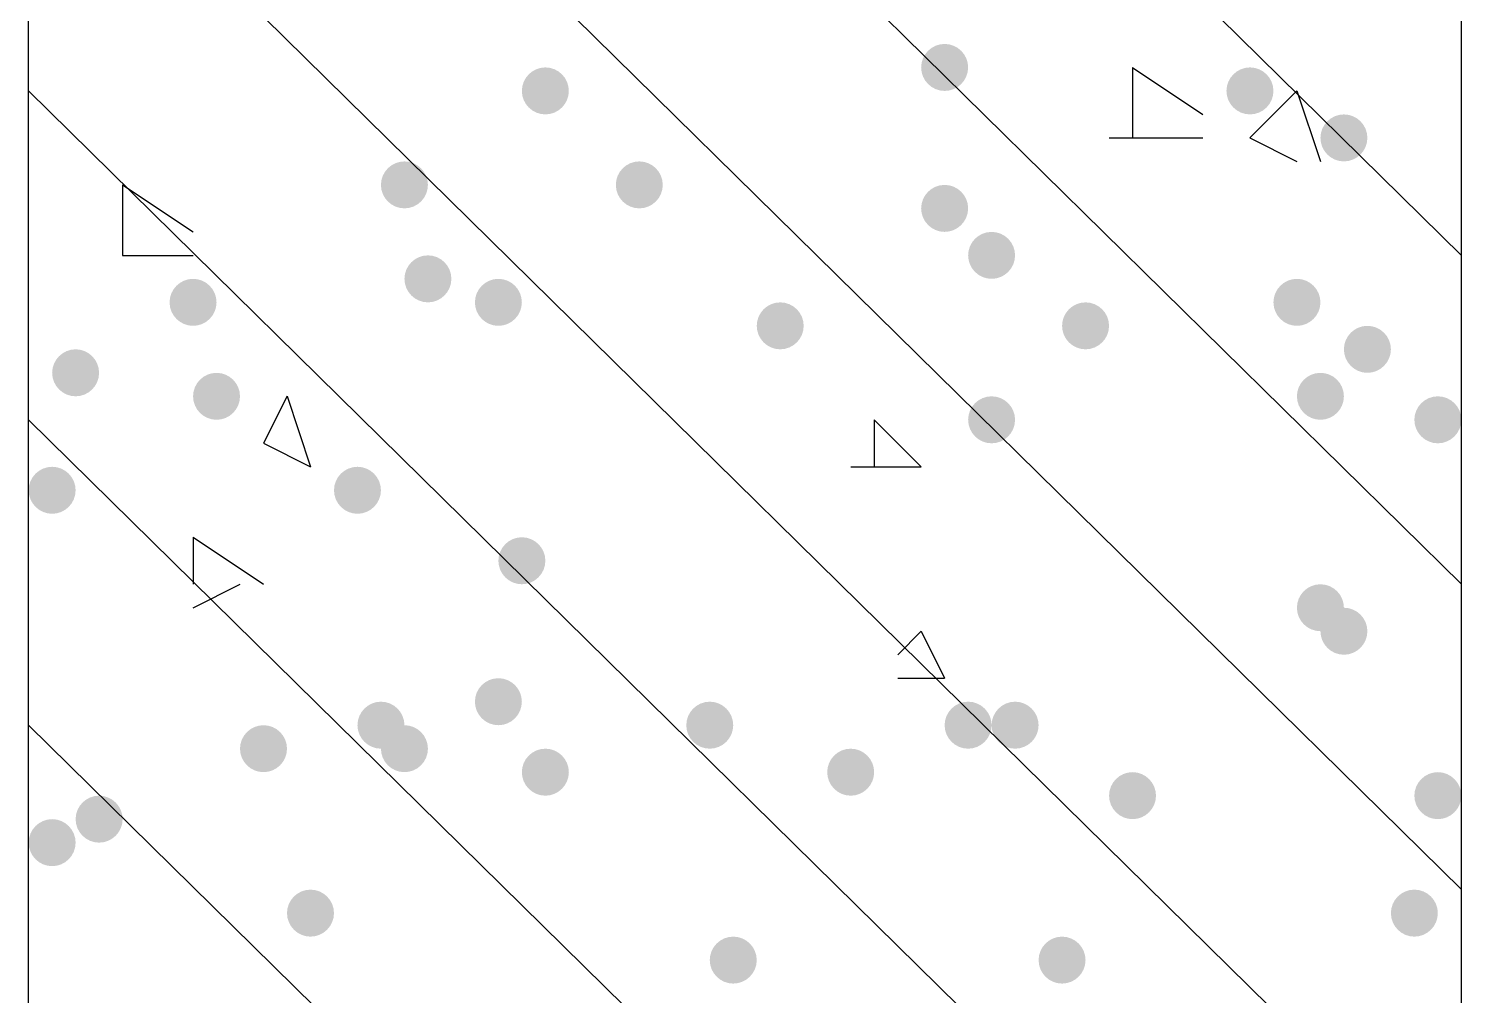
# Model space of a CAD drawing. Header units: inches. Extents: x 11 to 286, y 6 to 196.
# Drawn here: x 184.841 to 187.424, y 87.581 to 89.323 of the extents above; entities that cross this region are included whole.
import ezdxf

# ---------------------------------------------------------------- set-up
doc = ezdxf.new("R2010")
doc.units = ezdxf.units.IN
doc.header["$MEASUREMENT"] = 0
doc.layers.add('PDF_几何图形', color=7, linetype='Continuous')
doc.layers.add('PDF_实体填充', color=7, linetype='Continuous', true_color=0xffffff)

msp = doc.modelspace()

# ---------------------------------------------------------------- hatches: boundary and pattern name
at = {"layer": 'PDF_实体填充', "transparency": 33554559}
h = msp.add_hatch(color=7, dxfattribs=at)
edge = h.paths.add_edge_path(flags=0)
edge.add_spline(control_points=[(186.5348, 89.2528), (186.5348, 89.2295), (186.5157, 89.2104), (186.4924, 89.2104)], knot_values=[0, 0, 0, 0, 1, 1, 1, 1], degree=3, periodic=0)
edge.add_spline(control_points=[(186.4924, 89.2104), (186.4692, 89.2104), (186.4501, 89.2295), (186.4501, 89.2528)], knot_values=[0, 0, 0, 0, 1, 1, 1, 1], degree=3, periodic=0)
edge.add_line((186.4501, 89.2528), (186.4501, 89.2528))
edge.add_spline(control_points=[(186.4501, 89.2528), (186.4501, 89.2761), (186.4692, 89.2951), (186.4924, 89.2951)], knot_values=[0, 0, 0, 0, 1, 1, 1, 1], degree=3, periodic=0)
edge.add_spline(control_points=[(186.4924, 89.2951), (186.5157, 89.2951), (186.5348, 89.2761), (186.5348, 89.2528)], knot_values=[0, 0, 0, 0, 1, 1, 1, 1], degree=3, periodic=0)
edge.add_line((186.5348, 89.2528), (186.5348, 89.2528))
edge.add_line((186.5348, 89.2528), (186.5348, 89.2528))
h = msp.add_hatch(color=7, dxfattribs=at)
edge = h.paths.add_edge_path(flags=0)
edge.add_spline(control_points=[(185.8151, 89.2104), (185.8151, 89.1872), (185.7961, 89.1681), (185.7728, 89.1681)], knot_values=[0, 0, 0, 0, 1, 1, 1, 1], degree=3, periodic=0)
edge.add_spline(control_points=[(185.7728, 89.1681), (185.7495, 89.1681), (185.7304, 89.1872), (185.7304, 89.2104)], knot_values=[0, 0, 0, 0, 1, 1, 1, 1], degree=3, periodic=0)
edge.add_line((185.7304, 89.2104), (185.7304, 89.2104))
edge.add_spline(control_points=[(185.7304, 89.2104), (185.7304, 89.2337), (185.7495, 89.2528), (185.7728, 89.2528)], knot_values=[0, 0, 0, 0, 1, 1, 1, 1], degree=3, periodic=0)
edge.add_spline(control_points=[(185.7728, 89.2528), (185.7961, 89.2528), (185.8151, 89.2337), (185.8151, 89.2104)], knot_values=[0, 0, 0, 0, 1, 1, 1, 1], degree=3, periodic=0)
edge.add_line((185.8151, 89.2104), (185.8151, 89.2104))
edge.add_line((185.8151, 89.2104), (185.8151, 89.2104))
h = msp.add_hatch(color=7, dxfattribs=at)
edge = h.paths.add_edge_path(flags=0)
edge.add_spline(control_points=[(187.0851, 89.2104), (187.0851, 89.1872), (187.0661, 89.1681), (187.0428, 89.1681)], knot_values=[0, 0, 0, 0, 1, 1, 1, 1], degree=3, periodic=0)
edge.add_spline(control_points=[(187.0428, 89.1681), (187.0195, 89.1681), (187.0004, 89.1872), (187.0004, 89.2104)], knot_values=[0, 0, 0, 0, 1, 1, 1, 1], degree=3, periodic=0)
edge.add_line((187.0004, 89.2104), (187.0004, 89.2104))
edge.add_spline(control_points=[(187.0004, 89.2104), (187.0004, 89.2337), (187.0195, 89.2528), (187.0428, 89.2528)], knot_values=[0, 0, 0, 0, 1, 1, 1, 1], degree=3, periodic=0)
edge.add_spline(control_points=[(187.0428, 89.2528), (187.0661, 89.2528), (187.0851, 89.2337), (187.0851, 89.2104)], knot_values=[0, 0, 0, 0, 1, 1, 1, 1], degree=3, periodic=0)
edge.add_line((187.0851, 89.2104), (187.0851, 89.2104))
edge.add_line((187.0851, 89.2104), (187.0851, 89.2104))
h = msp.add_hatch(color=7, dxfattribs=at)
edge = h.paths.add_edge_path(flags=0)
edge.add_spline(control_points=[(187.2544, 89.1258), (187.2544, 89.1025), (187.2354, 89.0834), (187.2121, 89.0834)], knot_values=[0, 0, 0, 0, 1, 1, 1, 1], degree=3, periodic=0)
edge.add_spline(control_points=[(187.2121, 89.0834), (187.1888, 89.0834), (187.1698, 89.1025), (187.1698, 89.1258)], knot_values=[0, 0, 0, 0, 1, 1, 1, 1], degree=3, periodic=0)
edge.add_line((187.1698, 89.1258), (187.1698, 89.1258))
edge.add_spline(control_points=[(187.1698, 89.1258), (187.1698, 89.1491), (187.1888, 89.1681), (187.2121, 89.1681)], knot_values=[0, 0, 0, 0, 1, 1, 1, 1], degree=3, periodic=0)
edge.add_spline(control_points=[(187.2121, 89.1681), (187.2354, 89.1681), (187.2544, 89.1491), (187.2544, 89.1258)], knot_values=[0, 0, 0, 0, 1, 1, 1, 1], degree=3, periodic=0)
edge.add_line((187.2544, 89.1258), (187.2544, 89.1258))
edge.add_line((187.2544, 89.1258), (187.2544, 89.1258))
h = msp.add_hatch(color=7, dxfattribs=at)
edge = h.paths.add_edge_path(flags=0)
edge.add_spline(control_points=[(185.5611, 89.0411), (185.5611, 89.0178), (185.5421, 88.9988), (185.5188, 88.9988)], knot_values=[0, 0, 0, 0, 1, 1, 1, 1], degree=3, periodic=0)
edge.add_spline(control_points=[(185.5188, 88.9988), (185.4955, 88.9988), (185.4764, 89.0178), (185.4764, 89.0411)], knot_values=[0, 0, 0, 0, 1, 1, 1, 1], degree=3, periodic=0)
edge.add_line((185.4764, 89.0411), (185.4764, 89.0411))
edge.add_spline(control_points=[(185.4764, 89.0411), (185.4764, 89.0644), (185.4955, 89.0834), (185.5188, 89.0834)], knot_values=[0, 0, 0, 0, 1, 1, 1, 1], degree=3, periodic=0)
edge.add_spline(control_points=[(185.5188, 89.0834), (185.5421, 89.0834), (185.5611, 89.0644), (185.5611, 89.0411)], knot_values=[0, 0, 0, 0, 1, 1, 1, 1], degree=3, periodic=0)
edge.add_line((185.5611, 89.0411), (185.5611, 89.0411))
edge.add_line((185.5611, 89.0411), (185.5611, 89.0411))
h = msp.add_hatch(color=7, dxfattribs=at)
edge = h.paths.add_edge_path(flags=0)
edge.add_spline(control_points=[(185.9844, 89.0411), (185.9844, 89.0178), (185.9654, 88.9988), (185.9421, 88.9988)], knot_values=[0, 0, 0, 0, 1, 1, 1, 1], degree=3, periodic=0)
edge.add_spline(control_points=[(185.9421, 88.9988), (185.9188, 88.9988), (185.8998, 89.0178), (185.8998, 89.0411)], knot_values=[0, 0, 0, 0, 1, 1, 1, 1], degree=3, periodic=0)
edge.add_line((185.8998, 89.0411), (185.8998, 89.0411))
edge.add_spline(control_points=[(185.8998, 89.0411), (185.8998, 89.0644), (185.9188, 89.0834), (185.9421, 89.0834)], knot_values=[0, 0, 0, 0, 1, 1, 1, 1], degree=3, periodic=0)
edge.add_spline(control_points=[(185.9421, 89.0834), (185.9654, 89.0834), (185.9844, 89.0644), (185.9844, 89.0411)], knot_values=[0, 0, 0, 0, 1, 1, 1, 1], degree=3, periodic=0)
edge.add_line((185.9844, 89.0411), (185.9844, 89.0411))
edge.add_line((185.9844, 89.0411), (185.9844, 89.0411))
h = msp.add_hatch(color=7, dxfattribs=at)
edge = h.paths.add_edge_path(flags=0)
edge.add_spline(control_points=[(186.5348, 88.9988), (186.5348, 88.9755), (186.5157, 88.9564), (186.4924, 88.9564)], knot_values=[0, 0, 0, 0, 1, 1, 1, 1], degree=3, periodic=0)
edge.add_spline(control_points=[(186.4924, 88.9564), (186.4692, 88.9564), (186.4501, 88.9755), (186.4501, 88.9988)], knot_values=[0, 0, 0, 0, 1, 1, 1, 1], degree=3, periodic=0)
edge.add_line((186.4501, 88.9988), (186.4501, 88.9988))
edge.add_spline(control_points=[(186.4501, 88.9988), (186.4501, 89.0221), (186.4692, 89.0411), (186.4924, 89.0411)], knot_values=[0, 0, 0, 0, 1, 1, 1, 1], degree=3, periodic=0)
edge.add_spline(control_points=[(186.4924, 89.0411), (186.5157, 89.0411), (186.5348, 89.0221), (186.5348, 88.9988)], knot_values=[0, 0, 0, 0, 1, 1, 1, 1], degree=3, periodic=0)
edge.add_line((186.5348, 88.9988), (186.5348, 88.9988))
edge.add_line((186.5348, 88.9988), (186.5348, 88.9988))
h = msp.add_hatch(color=7, dxfattribs=at)
edge = h.paths.add_edge_path(flags=0)
edge.add_spline(control_points=[(186.6194, 88.9141), (186.6194, 88.8908), (186.6004, 88.8718), (186.5771, 88.8718)], knot_values=[0, 0, 0, 0, 1, 1, 1, 1], degree=3, periodic=0)
edge.add_spline(control_points=[(186.5771, 88.8718), (186.5538, 88.8718), (186.5348, 88.8908), (186.5348, 88.9141)], knot_values=[0, 0, 0, 0, 1, 1, 1, 1], degree=3, periodic=0)
edge.add_line((186.5348, 88.9141), (186.5348, 88.9141))
edge.add_spline(control_points=[(186.5348, 88.9141), (186.5348, 88.9374), (186.5538, 88.9564), (186.5771, 88.9564)], knot_values=[0, 0, 0, 0, 1, 1, 1, 1], degree=3, periodic=0)
edge.add_spline(control_points=[(186.5771, 88.9564), (186.6004, 88.9564), (186.6194, 88.9374), (186.6194, 88.9141)], knot_values=[0, 0, 0, 0, 1, 1, 1, 1], degree=3, periodic=0)
edge.add_line((186.6194, 88.9141), (186.6194, 88.9141))
edge.add_line((186.6194, 88.9141), (186.6194, 88.9141))
h = msp.add_hatch(color=7, dxfattribs=at)
edge = h.paths.add_edge_path(flags=0)
edge.add_spline(control_points=[(185.6034, 88.8718), (185.6034, 88.8485), (185.5844, 88.8294), (185.5611, 88.8294)], knot_values=[0, 0, 0, 0, 1, 1, 1, 1], degree=3, periodic=0)
edge.add_spline(control_points=[(185.5611, 88.8294), (185.5378, 88.8294), (185.5188, 88.8485), (185.5188, 88.8718)], knot_values=[0, 0, 0, 0, 1, 1, 1, 1], degree=3, periodic=0)
edge.add_line((185.5188, 88.8718), (185.5188, 88.8718))
edge.add_spline(control_points=[(185.5188, 88.8718), (185.5188, 88.8951), (185.5378, 88.9141), (185.5611, 88.9141)], knot_values=[0, 0, 0, 0, 1, 1, 1, 1], degree=3, periodic=0)
edge.add_spline(control_points=[(185.5611, 88.9141), (185.5844, 88.9141), (185.6034, 88.8951), (185.6034, 88.8718)], knot_values=[0, 0, 0, 0, 1, 1, 1, 1], degree=3, periodic=0)
edge.add_line((185.6034, 88.8718), (185.6034, 88.8718))
edge.add_line((185.6034, 88.8718), (185.6034, 88.8718))
h = msp.add_hatch(color=7, dxfattribs=at)
edge = h.paths.add_edge_path(flags=0)
edge.add_spline(control_points=[(185.1801, 88.8294), (185.1801, 88.8062), (185.1611, 88.7871), (185.1378, 88.7871)], knot_values=[0, 0, 0, 0, 1, 1, 1, 1], degree=3, periodic=0)
edge.add_spline(control_points=[(185.1378, 88.7871), (185.1145, 88.7871), (185.0954, 88.8062), (185.0954, 88.8294)], knot_values=[0, 0, 0, 0, 1, 1, 1, 1], degree=3, periodic=0)
edge.add_line((185.0954, 88.8294), (185.0954, 88.8294))
edge.add_spline(control_points=[(185.0954, 88.8294), (185.0954, 88.8527), (185.1145, 88.8718), (185.1378, 88.8718)], knot_values=[0, 0, 0, 0, 1, 1, 1, 1], degree=3, periodic=0)
edge.add_spline(control_points=[(185.1378, 88.8718), (185.1611, 88.8718), (185.1801, 88.8527), (185.1801, 88.8294)], knot_values=[0, 0, 0, 0, 1, 1, 1, 1], degree=3, periodic=0)
edge.add_line((185.1801, 88.8294), (185.1801, 88.8294))
edge.add_line((185.1801, 88.8294), (185.1801, 88.8294))
h = msp.add_hatch(color=7, dxfattribs=at)
edge = h.paths.add_edge_path(flags=0)
edge.add_spline(control_points=[(185.7304, 88.8294), (185.7304, 88.8062), (185.7114, 88.7871), (185.6881, 88.7871)], knot_values=[0, 0, 0, 0, 1, 1, 1, 1], degree=3, periodic=0)
edge.add_spline(control_points=[(185.6881, 88.7871), (185.6648, 88.7871), (185.6458, 88.8062), (185.6458, 88.8294)], knot_values=[0, 0, 0, 0, 1, 1, 1, 1], degree=3, periodic=0)
edge.add_line((185.6458, 88.8294), (185.6458, 88.8294))
edge.add_spline(control_points=[(185.6458, 88.8294), (185.6458, 88.8527), (185.6648, 88.8718), (185.6881, 88.8718)], knot_values=[0, 0, 0, 0, 1, 1, 1, 1], degree=3, periodic=0)
edge.add_spline(control_points=[(185.6881, 88.8718), (185.7114, 88.8718), (185.7304, 88.8527), (185.7304, 88.8294)], knot_values=[0, 0, 0, 0, 1, 1, 1, 1], degree=3, periodic=0)
edge.add_line((185.7304, 88.8294), (185.7304, 88.8294))
edge.add_line((185.7304, 88.8294), (185.7304, 88.8294))
h = msp.add_hatch(color=7, dxfattribs=at)
edge = h.paths.add_edge_path(flags=0)
edge.add_spline(control_points=[(187.1698, 88.8294), (187.1698, 88.8062), (187.1507, 88.7871), (187.1274, 88.7871)], knot_values=[0, 0, 0, 0, 1, 1, 1, 1], degree=3, periodic=0)
edge.add_spline(control_points=[(187.1274, 88.7871), (187.1042, 88.7871), (187.0851, 88.8062), (187.0851, 88.8294)], knot_values=[0, 0, 0, 0, 1, 1, 1, 1], degree=3, periodic=0)
edge.add_line((187.0851, 88.8294), (187.0851, 88.8294))
edge.add_spline(control_points=[(187.0851, 88.8294), (187.0851, 88.8527), (187.1042, 88.8718), (187.1274, 88.8718)], knot_values=[0, 0, 0, 0, 1, 1, 1, 1], degree=3, periodic=0)
edge.add_spline(control_points=[(187.1274, 88.8718), (187.1507, 88.8718), (187.1698, 88.8527), (187.1698, 88.8294)], knot_values=[0, 0, 0, 0, 1, 1, 1, 1], degree=3, periodic=0)
edge.add_line((187.1698, 88.8294), (187.1698, 88.8294))
edge.add_line((187.1698, 88.8294), (187.1698, 88.8294))
h = msp.add_hatch(color=7, dxfattribs=at)
edge = h.paths.add_edge_path(flags=0)
edge.add_spline(control_points=[(186.2384, 88.7871), (186.2384, 88.7638), (186.2194, 88.7448), (186.1961, 88.7448)], knot_values=[0, 0, 0, 0, 1, 1, 1, 1], degree=3, periodic=0)
edge.add_spline(control_points=[(186.1961, 88.7448), (186.1728, 88.7448), (186.1538, 88.7638), (186.1538, 88.7871)], knot_values=[0, 0, 0, 0, 1, 1, 1, 1], degree=3, periodic=0)
edge.add_line((186.1538, 88.7871), (186.1538, 88.7871))
edge.add_spline(control_points=[(186.1538, 88.7871), (186.1538, 88.8104), (186.1728, 88.8294), (186.1961, 88.8294)], knot_values=[0, 0, 0, 0, 1, 1, 1, 1], degree=3, periodic=0)
edge.add_spline(control_points=[(186.1961, 88.8294), (186.2194, 88.8294), (186.2384, 88.8104), (186.2384, 88.7871)], knot_values=[0, 0, 0, 0, 1, 1, 1, 1], degree=3, periodic=0)
edge.add_line((186.2384, 88.7871), (186.2384, 88.7871))
edge.add_line((186.2384, 88.7871), (186.2384, 88.7871))
h = msp.add_hatch(color=7, dxfattribs=at)
edge = h.paths.add_edge_path(flags=0)
edge.add_spline(control_points=[(186.7888, 88.7871), (186.7888, 88.7638), (186.7697, 88.7448), (186.7464, 88.7448)], knot_values=[0, 0, 0, 0, 1, 1, 1, 1], degree=3, periodic=0)
edge.add_spline(control_points=[(186.7464, 88.7448), (186.7232, 88.7448), (186.7041, 88.7638), (186.7041, 88.7871)], knot_values=[0, 0, 0, 0, 1, 1, 1, 1], degree=3, periodic=0)
edge.add_line((186.7041, 88.7871), (186.7041, 88.7871))
edge.add_spline(control_points=[(186.7041, 88.7871), (186.7041, 88.8104), (186.7232, 88.8294), (186.7464, 88.8294)], knot_values=[0, 0, 0, 0, 1, 1, 1, 1], degree=3, periodic=0)
edge.add_spline(control_points=[(186.7464, 88.8294), (186.7697, 88.8294), (186.7888, 88.8104), (186.7888, 88.7871)], knot_values=[0, 0, 0, 0, 1, 1, 1, 1], degree=3, periodic=0)
edge.add_line((186.7888, 88.7871), (186.7888, 88.7871))
edge.add_line((186.7888, 88.7871), (186.7888, 88.7871))
h = msp.add_hatch(color=7, dxfattribs=at)
edge = h.paths.add_edge_path(flags=0)
edge.add_spline(control_points=[(187.2968, 88.7448), (187.2968, 88.7215), (187.2777, 88.7024), (187.2544, 88.7024)], knot_values=[0, 0, 0, 0, 1, 1, 1, 1], degree=3, periodic=0)
edge.add_spline(control_points=[(187.2544, 88.7024), (187.2312, 88.7024), (187.2121, 88.7215), (187.2121, 88.7448)], knot_values=[0, 0, 0, 0, 1, 1, 1, 1], degree=3, periodic=0)
edge.add_line((187.2121, 88.7448), (187.2121, 88.7448))
edge.add_spline(control_points=[(187.2121, 88.7448), (187.2121, 88.7681), (187.2312, 88.7871), (187.2544, 88.7871)], knot_values=[0, 0, 0, 0, 1, 1, 1, 1], degree=3, periodic=0)
edge.add_spline(control_points=[(187.2544, 88.7871), (187.2777, 88.7871), (187.2968, 88.7681), (187.2968, 88.7448)], knot_values=[0, 0, 0, 0, 1, 1, 1, 1], degree=3, periodic=0)
edge.add_line((187.2968, 88.7448), (187.2968, 88.7448))
edge.add_line((187.2968, 88.7448), (187.2968, 88.7448))
h = msp.add_hatch(color=7, dxfattribs=at)
edge = h.paths.add_edge_path(flags=0)
edge.add_spline(control_points=[(184.9684, 88.7024), (184.9684, 88.6792), (184.9494, 88.6601), (184.9261, 88.6601)], knot_values=[0, 0, 0, 0, 1, 1, 1, 1], degree=3, periodic=0)
edge.add_spline(control_points=[(184.9261, 88.6601), (184.9028, 88.6601), (184.8838, 88.6792), (184.8838, 88.7024)], knot_values=[0, 0, 0, 0, 1, 1, 1, 1], degree=3, periodic=0)
edge.add_line((184.8838, 88.7024), (184.8838, 88.7024))
edge.add_spline(control_points=[(184.8838, 88.7024), (184.8838, 88.7257), (184.9028, 88.7448), (184.9261, 88.7448)], knot_values=[0, 0, 0, 0, 1, 1, 1, 1], degree=3, periodic=0)
edge.add_spline(control_points=[(184.9261, 88.7448), (184.9494, 88.7448), (184.9684, 88.7257), (184.9684, 88.7024)], knot_values=[0, 0, 0, 0, 1, 1, 1, 1], degree=3, periodic=0)
edge.add_line((184.9684, 88.7024), (184.9684, 88.7024))
edge.add_line((184.9684, 88.7024), (184.9684, 88.7024))
h = msp.add_hatch(color=7, dxfattribs=at)
edge = h.paths.add_edge_path(flags=0)
edge.add_spline(control_points=[(185.2224, 88.6601), (185.2224, 88.6368), (185.2034, 88.6178), (185.1801, 88.6178)], knot_values=[0, 0, 0, 0, 1, 1, 1, 1], degree=3, periodic=0)
edge.add_spline(control_points=[(185.1801, 88.6178), (185.1568, 88.6178), (185.1378, 88.6368), (185.1378, 88.6601)], knot_values=[0, 0, 0, 0, 1, 1, 1, 1], degree=3, periodic=0)
edge.add_line((185.1378, 88.6601), (185.1378, 88.6601))
edge.add_spline(control_points=[(185.1378, 88.6601), (185.1378, 88.6834), (185.1568, 88.7024), (185.1801, 88.7024)], knot_values=[0, 0, 0, 0, 1, 1, 1, 1], degree=3, periodic=0)
edge.add_spline(control_points=[(185.1801, 88.7024), (185.2034, 88.7024), (185.2224, 88.6834), (185.2224, 88.6601)], knot_values=[0, 0, 0, 0, 1, 1, 1, 1], degree=3, periodic=0)
edge.add_line((185.2224, 88.6601), (185.2224, 88.6601))
edge.add_line((185.2224, 88.6601), (185.2224, 88.6601))
h = msp.add_hatch(color=7, dxfattribs=at)
edge = h.paths.add_edge_path(flags=0)
edge.add_spline(control_points=[(187.2121, 88.6601), (187.2121, 88.6368), (187.1931, 88.6178), (187.1698, 88.6178)], knot_values=[0, 0, 0, 0, 1, 1, 1, 1], degree=3, periodic=0)
edge.add_spline(control_points=[(187.1698, 88.6178), (187.1465, 88.6178), (187.1274, 88.6368), (187.1274, 88.6601)], knot_values=[0, 0, 0, 0, 1, 1, 1, 1], degree=3, periodic=0)
edge.add_line((187.1274, 88.6601), (187.1274, 88.6601))
edge.add_spline(control_points=[(187.1274, 88.6601), (187.1274, 88.6834), (187.1465, 88.7024), (187.1698, 88.7024)], knot_values=[0, 0, 0, 0, 1, 1, 1, 1], degree=3, periodic=0)
edge.add_spline(control_points=[(187.1698, 88.7024), (187.1931, 88.7024), (187.2121, 88.6834), (187.2121, 88.6601)], knot_values=[0, 0, 0, 0, 1, 1, 1, 1], degree=3, periodic=0)
edge.add_line((187.2121, 88.6601), (187.2121, 88.6601))
edge.add_line((187.2121, 88.6601), (187.2121, 88.6601))
h = msp.add_hatch(color=7, dxfattribs=at)
edge = h.paths.add_edge_path(flags=0)
edge.add_spline(control_points=[(186.6194, 88.6178), (186.6194, 88.5945), (186.6004, 88.5754), (186.5771, 88.5754)], knot_values=[0, 0, 0, 0, 1, 1, 1, 1], degree=3, periodic=0)
edge.add_spline(control_points=[(186.5771, 88.5754), (186.5538, 88.5754), (186.5348, 88.5945), (186.5348, 88.6178)], knot_values=[0, 0, 0, 0, 1, 1, 1, 1], degree=3, periodic=0)
edge.add_line((186.5348, 88.6178), (186.5348, 88.6178))
edge.add_spline(control_points=[(186.5348, 88.6178), (186.5348, 88.6411), (186.5538, 88.6601), (186.5771, 88.6601)], knot_values=[0, 0, 0, 0, 1, 1, 1, 1], degree=3, periodic=0)
edge.add_spline(control_points=[(186.5771, 88.6601), (186.6004, 88.6601), (186.6194, 88.6411), (186.6194, 88.6178)], knot_values=[0, 0, 0, 0, 1, 1, 1, 1], degree=3, periodic=0)
edge.add_line((186.6194, 88.6178), (186.6194, 88.6178))
edge.add_line((186.6194, 88.6178), (186.6194, 88.6178))
h = msp.add_hatch(color=7, dxfattribs=at)
edge = h.paths.add_edge_path(flags=0)
edge.add_spline(control_points=[(187.4238, 88.6178), (187.4238, 88.5945), (187.4047, 88.5754), (187.3814, 88.5754)], knot_values=[0, 0, 0, 0, 1, 1, 1, 1], degree=3, periodic=0)
edge.add_spline(control_points=[(187.3814, 88.5754), (187.3582, 88.5754), (187.3391, 88.5945), (187.3391, 88.6178)], knot_values=[0, 0, 0, 0, 1, 1, 1, 1], degree=3, periodic=0)
edge.add_line((187.3391, 88.6178), (187.3391, 88.6178))
edge.add_spline(control_points=[(187.3391, 88.6178), (187.3391, 88.6411), (187.3582, 88.6601), (187.3814, 88.6601)], knot_values=[0, 0, 0, 0, 1, 1, 1, 1], degree=3, periodic=0)
edge.add_spline(control_points=[(187.3814, 88.6601), (187.4047, 88.6601), (187.4238, 88.6411), (187.4238, 88.6178)], knot_values=[0, 0, 0, 0, 1, 1, 1, 1], degree=3, periodic=0)
edge.add_line((187.4238, 88.6178), (187.4238, 88.6178))
edge.add_line((187.4238, 88.6178), (187.4238, 88.6178))
h = msp.add_hatch(color=7, dxfattribs=at)
edge = h.paths.add_edge_path(flags=0)
edge.add_spline(control_points=[(184.9261, 88.4908), (184.9261, 88.4675), (184.9071, 88.4484), (184.8838, 88.4484)], knot_values=[0, 0, 0, 0, 1, 1, 1, 1], degree=3, periodic=0)
edge.add_spline(control_points=[(184.8838, 88.4484), (184.8605, 88.4484), (184.8414, 88.4675), (184.8414, 88.4908)], knot_values=[0, 0, 0, 0, 1, 1, 1, 1], degree=3, periodic=0)
edge.add_line((184.8414, 88.4908), (184.8414, 88.4908))
edge.add_spline(control_points=[(184.8414, 88.4908), (184.8414, 88.5141), (184.8605, 88.5331), (184.8838, 88.5331)], knot_values=[0, 0, 0, 0, 1, 1, 1, 1], degree=3, periodic=0)
edge.add_spline(control_points=[(184.8838, 88.5331), (184.9071, 88.5331), (184.9261, 88.5141), (184.9261, 88.4908)], knot_values=[0, 0, 0, 0, 1, 1, 1, 1], degree=3, periodic=0)
edge.add_line((184.9261, 88.4908), (184.9261, 88.4908))
edge.add_line((184.9261, 88.4908), (184.9261, 88.4908))
h = msp.add_hatch(color=7, dxfattribs=at)
edge = h.paths.add_edge_path(flags=0)
edge.add_spline(control_points=[(185.4764, 88.4908), (185.4764, 88.4675), (185.4574, 88.4484), (185.4341, 88.4484)], knot_values=[0, 0, 0, 0, 1, 1, 1, 1], degree=3, periodic=0)
edge.add_spline(control_points=[(185.4341, 88.4484), (185.4108, 88.4484), (185.3918, 88.4675), (185.3918, 88.4908)], knot_values=[0, 0, 0, 0, 1, 1, 1, 1], degree=3, periodic=0)
edge.add_line((185.3918, 88.4908), (185.3918, 88.4908))
edge.add_spline(control_points=[(185.3918, 88.4908), (185.3918, 88.5141), (185.4108, 88.5331), (185.4341, 88.5331)], knot_values=[0, 0, 0, 0, 1, 1, 1, 1], degree=3, periodic=0)
edge.add_spline(control_points=[(185.4341, 88.5331), (185.4574, 88.5331), (185.4764, 88.5141), (185.4764, 88.4908)], knot_values=[0, 0, 0, 0, 1, 1, 1, 1], degree=3, periodic=0)
edge.add_line((185.4764, 88.4908), (185.4764, 88.4908))
edge.add_line((185.4764, 88.4908), (185.4764, 88.4908))
h = msp.add_hatch(color=7, dxfattribs=at)
edge = h.paths.add_edge_path(flags=0)
edge.add_spline(control_points=[(185.7728, 88.3638), (185.7728, 88.3405), (185.7537, 88.3214), (185.7304, 88.3214)], knot_values=[0, 0, 0, 0, 1, 1, 1, 1], degree=3, periodic=0)
edge.add_spline(control_points=[(185.7304, 88.3214), (185.7072, 88.3214), (185.6881, 88.3405), (185.6881, 88.3638)], knot_values=[0, 0, 0, 0, 1, 1, 1, 1], degree=3, periodic=0)
edge.add_line((185.6881, 88.3638), (185.6881, 88.3638))
edge.add_spline(control_points=[(185.6881, 88.3638), (185.6881, 88.3871), (185.7072, 88.4061), (185.7304, 88.4061)], knot_values=[0, 0, 0, 0, 1, 1, 1, 1], degree=3, periodic=0)
edge.add_spline(control_points=[(185.7304, 88.4061), (185.7537, 88.4061), (185.7728, 88.3871), (185.7728, 88.3638)], knot_values=[0, 0, 0, 0, 1, 1, 1, 1], degree=3, periodic=0)
edge.add_line((185.7728, 88.3638), (185.7728, 88.3638))
edge.add_line((185.7728, 88.3638), (185.7728, 88.3638))
h = msp.add_hatch(color=7, dxfattribs=at)
edge = h.paths.add_edge_path(flags=0)
edge.add_spline(control_points=[(187.2121, 88.2791), (187.2121, 88.2558), (187.1931, 88.2368), (187.1698, 88.2368)], knot_values=[0, 0, 0, 0, 1, 1, 1, 1], degree=3, periodic=0)
edge.add_spline(control_points=[(187.1698, 88.2368), (187.1465, 88.2368), (187.1274, 88.2558), (187.1274, 88.2791)], knot_values=[0, 0, 0, 0, 1, 1, 1, 1], degree=3, periodic=0)
edge.add_line((187.1274, 88.2791), (187.1274, 88.2791))
edge.add_spline(control_points=[(187.1274, 88.2791), (187.1274, 88.3024), (187.1465, 88.3214), (187.1698, 88.3214)], knot_values=[0, 0, 0, 0, 1, 1, 1, 1], degree=3, periodic=0)
edge.add_spline(control_points=[(187.1698, 88.3214), (187.1931, 88.3214), (187.2121, 88.3024), (187.2121, 88.2791)], knot_values=[0, 0, 0, 0, 1, 1, 1, 1], degree=3, periodic=0)
edge.add_line((187.2121, 88.2791), (187.2121, 88.2791))
edge.add_line((187.2121, 88.2791), (187.2121, 88.2791))
h = msp.add_hatch(color=7, dxfattribs=at)
edge = h.paths.add_edge_path(flags=0)
edge.add_spline(control_points=[(187.2544, 88.2368), (187.2544, 88.2135), (187.2354, 88.1944), (187.2121, 88.1944)], knot_values=[0, 0, 0, 0, 1, 1, 1, 1], degree=3, periodic=0)
edge.add_spline(control_points=[(187.2121, 88.1944), (187.1888, 88.1944), (187.1698, 88.2135), (187.1698, 88.2368)], knot_values=[0, 0, 0, 0, 1, 1, 1, 1], degree=3, periodic=0)
edge.add_line((187.1698, 88.2368), (187.1698, 88.2368))
edge.add_spline(control_points=[(187.1698, 88.2368), (187.1698, 88.2601), (187.1888, 88.2791), (187.2121, 88.2791)], knot_values=[0, 0, 0, 0, 1, 1, 1, 1], degree=3, periodic=0)
edge.add_spline(control_points=[(187.2121, 88.2791), (187.2354, 88.2791), (187.2544, 88.2601), (187.2544, 88.2368)], knot_values=[0, 0, 0, 0, 1, 1, 1, 1], degree=3, periodic=0)
edge.add_line((187.2544, 88.2368), (187.2544, 88.2368))
edge.add_line((187.2544, 88.2368), (187.2544, 88.2368))
h = msp.add_hatch(color=7, dxfattribs=at)
edge = h.paths.add_edge_path(flags=0)
edge.add_spline(control_points=[(185.7304, 88.1098), (185.7304, 88.0865), (185.7114, 88.0674), (185.6881, 88.0674)], knot_values=[0, 0, 0, 0, 1, 1, 1, 1], degree=3, periodic=0)
edge.add_spline(control_points=[(185.6881, 88.0674), (185.6648, 88.0674), (185.6458, 88.0865), (185.6458, 88.1098)], knot_values=[0, 0, 0, 0, 1, 1, 1, 1], degree=3, periodic=0)
edge.add_line((185.6458, 88.1098), (185.6458, 88.1098))
edge.add_spline(control_points=[(185.6458, 88.1098), (185.6458, 88.1331), (185.6648, 88.1521), (185.6881, 88.1521)], knot_values=[0, 0, 0, 0, 1, 1, 1, 1], degree=3, periodic=0)
edge.add_spline(control_points=[(185.6881, 88.1521), (185.7114, 88.1521), (185.7304, 88.1331), (185.7304, 88.1098)], knot_values=[0, 0, 0, 0, 1, 1, 1, 1], degree=3, periodic=0)
edge.add_line((185.7304, 88.1098), (185.7304, 88.1098))
edge.add_line((185.7304, 88.1098), (185.7304, 88.1098))
h = msp.add_hatch(color=7, dxfattribs=at)
edge = h.paths.add_edge_path(flags=0)
edge.add_spline(control_points=[(185.5188, 88.0674), (185.5188, 88.0442), (185.4997, 88.0251), (185.4764, 88.0251)], knot_values=[0, 0, 0, 0, 1, 1, 1, 1], degree=3, periodic=0)
edge.add_spline(control_points=[(185.4764, 88.0251), (185.4532, 88.0251), (185.4341, 88.0442), (185.4341, 88.0674)], knot_values=[0, 0, 0, 0, 1, 1, 1, 1], degree=3, periodic=0)
edge.add_line((185.4341, 88.0674), (185.4341, 88.0674))
edge.add_spline(control_points=[(185.4341, 88.0674), (185.4341, 88.0907), (185.4532, 88.1098), (185.4764, 88.1098)], knot_values=[0, 0, 0, 0, 1, 1, 1, 1], degree=3, periodic=0)
edge.add_spline(control_points=[(185.4764, 88.1098), (185.4997, 88.1098), (185.5188, 88.0907), (185.5188, 88.0674)], knot_values=[0, 0, 0, 0, 1, 1, 1, 1], degree=3, periodic=0)
edge.add_line((185.5188, 88.0674), (185.5188, 88.0674))
edge.add_line((185.5188, 88.0674), (185.5188, 88.0674))
h = msp.add_hatch(color=7, dxfattribs=at)
edge = h.paths.add_edge_path(flags=0)
edge.add_spline(control_points=[(186.1114, 88.0674), (186.1114, 88.0442), (186.0924, 88.0251), (186.0691, 88.0251)], knot_values=[0, 0, 0, 0, 1, 1, 1, 1], degree=3, periodic=0)
edge.add_spline(control_points=[(186.0691, 88.0251), (186.0458, 88.0251), (186.0268, 88.0442), (186.0268, 88.0674)], knot_values=[0, 0, 0, 0, 1, 1, 1, 1], degree=3, periodic=0)
edge.add_line((186.0268, 88.0674), (186.0268, 88.0674))
edge.add_spline(control_points=[(186.0268, 88.0674), (186.0268, 88.0907), (186.0458, 88.1098), (186.0691, 88.1098)], knot_values=[0, 0, 0, 0, 1, 1, 1, 1], degree=3, periodic=0)
edge.add_spline(control_points=[(186.0691, 88.1098), (186.0924, 88.1098), (186.1114, 88.0907), (186.1114, 88.0674)], knot_values=[0, 0, 0, 0, 1, 1, 1, 1], degree=3, periodic=0)
edge.add_line((186.1114, 88.0674), (186.1114, 88.0674))
edge.add_line((186.1114, 88.0674), (186.1114, 88.0674))
h = msp.add_hatch(color=7, dxfattribs=at)
edge = h.paths.add_edge_path(flags=0)
edge.add_spline(control_points=[(186.5771, 88.0674), (186.5771, 88.0442), (186.5581, 88.0251), (186.5348, 88.0251)], knot_values=[0, 0, 0, 0, 1, 1, 1, 1], degree=3, periodic=0)
edge.add_spline(control_points=[(186.5348, 88.0251), (186.5115, 88.0251), (186.4924, 88.0442), (186.4924, 88.0674)], knot_values=[0, 0, 0, 0, 1, 1, 1, 1], degree=3, periodic=0)
edge.add_line((186.4924, 88.0674), (186.4924, 88.0674))
edge.add_spline(control_points=[(186.4924, 88.0674), (186.4924, 88.0907), (186.5115, 88.1098), (186.5348, 88.1098)], knot_values=[0, 0, 0, 0, 1, 1, 1, 1], degree=3, periodic=0)
edge.add_spline(control_points=[(186.5348, 88.1098), (186.5581, 88.1098), (186.5771, 88.0907), (186.5771, 88.0674)], knot_values=[0, 0, 0, 0, 1, 1, 1, 1], degree=3, periodic=0)
edge.add_line((186.5771, 88.0674), (186.5771, 88.0674))
edge.add_line((186.5771, 88.0674), (186.5771, 88.0674))
h = msp.add_hatch(color=7, dxfattribs=at)
edge = h.paths.add_edge_path(flags=0)
edge.add_spline(control_points=[(186.6618, 88.0674), (186.6618, 88.0442), (186.6427, 88.0251), (186.6194, 88.0251)], knot_values=[0, 0, 0, 0, 1, 1, 1, 1], degree=3, periodic=0)
edge.add_spline(control_points=[(186.6194, 88.0251), (186.5962, 88.0251), (186.5771, 88.0442), (186.5771, 88.0674)], knot_values=[0, 0, 0, 0, 1, 1, 1, 1], degree=3, periodic=0)
edge.add_line((186.5771, 88.0674), (186.5771, 88.0674))
edge.add_spline(control_points=[(186.5771, 88.0674), (186.5771, 88.0907), (186.5962, 88.1098), (186.6194, 88.1098)], knot_values=[0, 0, 0, 0, 1, 1, 1, 1], degree=3, periodic=0)
edge.add_spline(control_points=[(186.6194, 88.1098), (186.6427, 88.1098), (186.6618, 88.0907), (186.6618, 88.0674)], knot_values=[0, 0, 0, 0, 1, 1, 1, 1], degree=3, periodic=0)
edge.add_line((186.6618, 88.0674), (186.6618, 88.0674))
edge.add_line((186.6618, 88.0674), (186.6618, 88.0674))
h = msp.add_hatch(color=7, dxfattribs=at)
edge = h.paths.add_edge_path(flags=0)
edge.add_spline(control_points=[(185.3071, 88.0251), (185.3071, 88.0018), (185.2881, 87.9828), (185.2648, 87.9828)], knot_values=[0, 0, 0, 0, 1, 1, 1, 1], degree=3, periodic=0)
edge.add_spline(control_points=[(185.2648, 87.9828), (185.2415, 87.9828), (185.2224, 88.0018), (185.2224, 88.0251)], knot_values=[0, 0, 0, 0, 1, 1, 1, 1], degree=3, periodic=0)
edge.add_line((185.2224, 88.0251), (185.2224, 88.0251))
edge.add_spline(control_points=[(185.2224, 88.0251), (185.2224, 88.0484), (185.2415, 88.0674), (185.2648, 88.0674)], knot_values=[0, 0, 0, 0, 1, 1, 1, 1], degree=3, periodic=0)
edge.add_spline(control_points=[(185.2648, 88.0674), (185.2881, 88.0674), (185.3071, 88.0484), (185.3071, 88.0251)], knot_values=[0, 0, 0, 0, 1, 1, 1, 1], degree=3, periodic=0)
edge.add_line((185.3071, 88.0251), (185.3071, 88.0251))
edge.add_line((185.3071, 88.0251), (185.3071, 88.0251))
h = msp.add_hatch(color=7, dxfattribs=at)
edge = h.paths.add_edge_path(flags=0)
edge.add_spline(control_points=[(185.5611, 88.0251), (185.5611, 88.0018), (185.5421, 87.9828), (185.5188, 87.9828)], knot_values=[0, 0, 0, 0, 1, 1, 1, 1], degree=3, periodic=0)
edge.add_spline(control_points=[(185.5188, 87.9828), (185.4955, 87.9828), (185.4764, 88.0018), (185.4764, 88.0251)], knot_values=[0, 0, 0, 0, 1, 1, 1, 1], degree=3, periodic=0)
edge.add_line((185.4764, 88.0251), (185.4764, 88.0251))
edge.add_spline(control_points=[(185.4764, 88.0251), (185.4764, 88.0484), (185.4955, 88.0674), (185.5188, 88.0674)], knot_values=[0, 0, 0, 0, 1, 1, 1, 1], degree=3, periodic=0)
edge.add_spline(control_points=[(185.5188, 88.0674), (185.5421, 88.0674), (185.5611, 88.0484), (185.5611, 88.0251)], knot_values=[0, 0, 0, 0, 1, 1, 1, 1], degree=3, periodic=0)
edge.add_line((185.5611, 88.0251), (185.5611, 88.0251))
edge.add_line((185.5611, 88.0251), (185.5611, 88.0251))
h = msp.add_hatch(color=7, dxfattribs=at)
edge = h.paths.add_edge_path(flags=0)
edge.add_spline(control_points=[(185.8151, 87.9828), (185.8151, 87.9595), (185.7961, 87.9404), (185.7728, 87.9404)], knot_values=[0, 0, 0, 0, 1, 1, 1, 1], degree=3, periodic=0)
edge.add_spline(control_points=[(185.7728, 87.9404), (185.7495, 87.9404), (185.7304, 87.9595), (185.7304, 87.9828)], knot_values=[0, 0, 0, 0, 1, 1, 1, 1], degree=3, periodic=0)
edge.add_line((185.7304, 87.9828), (185.7304, 87.9828))
edge.add_spline(control_points=[(185.7304, 87.9828), (185.7304, 88.0061), (185.7495, 88.0251), (185.7728, 88.0251)], knot_values=[0, 0, 0, 0, 1, 1, 1, 1], degree=3, periodic=0)
edge.add_spline(control_points=[(185.7728, 88.0251), (185.7961, 88.0251), (185.8151, 88.0061), (185.8151, 87.9828)], knot_values=[0, 0, 0, 0, 1, 1, 1, 1], degree=3, periodic=0)
edge.add_line((185.8151, 87.9828), (185.8151, 87.9828))
edge.add_line((185.8151, 87.9828), (185.8151, 87.9828))
h = msp.add_hatch(color=7, dxfattribs=at)
edge = h.paths.add_edge_path(flags=0)
edge.add_spline(control_points=[(186.3654, 87.9828), (186.3654, 87.9595), (186.3464, 87.9404), (186.3231, 87.9404)], knot_values=[0, 0, 0, 0, 1, 1, 1, 1], degree=3, periodic=0)
edge.add_spline(control_points=[(186.3231, 87.9404), (186.2998, 87.9404), (186.2808, 87.9595), (186.2808, 87.9828)], knot_values=[0, 0, 0, 0, 1, 1, 1, 1], degree=3, periodic=0)
edge.add_line((186.2808, 87.9828), (186.2808, 87.9828))
edge.add_spline(control_points=[(186.2808, 87.9828), (186.2808, 88.0061), (186.2998, 88.0251), (186.3231, 88.0251)], knot_values=[0, 0, 0, 0, 1, 1, 1, 1], degree=3, periodic=0)
edge.add_spline(control_points=[(186.3231, 88.0251), (186.3464, 88.0251), (186.3654, 88.0061), (186.3654, 87.9828)], knot_values=[0, 0, 0, 0, 1, 1, 1, 1], degree=3, periodic=0)
edge.add_line((186.3654, 87.9828), (186.3654, 87.9828))
edge.add_line((186.3654, 87.9828), (186.3654, 87.9828))
h = msp.add_hatch(color=7, dxfattribs=at)
edge = h.paths.add_edge_path(flags=0)
edge.add_spline(control_points=[(186.8734, 87.9404), (186.8734, 87.9172), (186.8544, 87.8981), (186.8311, 87.8981)], knot_values=[0, 0, 0, 0, 1, 1, 1, 1], degree=3, periodic=0)
edge.add_spline(control_points=[(186.8311, 87.8981), (186.8078, 87.8981), (186.7888, 87.9172), (186.7888, 87.9404)], knot_values=[0, 0, 0, 0, 1, 1, 1, 1], degree=3, periodic=0)
edge.add_line((186.7888, 87.9404), (186.7888, 87.9404))
edge.add_spline(control_points=[(186.7888, 87.9404), (186.7888, 87.9637), (186.8078, 87.9828), (186.8311, 87.9828)], knot_values=[0, 0, 0, 0, 1, 1, 1, 1], degree=3, periodic=0)
edge.add_spline(control_points=[(186.8311, 87.9828), (186.8544, 87.9828), (186.8734, 87.9637), (186.8734, 87.9404)], knot_values=[0, 0, 0, 0, 1, 1, 1, 1], degree=3, periodic=0)
edge.add_line((186.8734, 87.9404), (186.8734, 87.9404))
edge.add_line((186.8734, 87.9404), (186.8734, 87.9404))
h = msp.add_hatch(color=7, dxfattribs=at)
edge = h.paths.add_edge_path(flags=0)
edge.add_spline(control_points=[(187.4238, 87.9404), (187.4238, 87.9172), (187.4047, 87.8981), (187.3814, 87.8981)], knot_values=[0, 0, 0, 0, 1, 1, 1, 1], degree=3, periodic=0)
edge.add_spline(control_points=[(187.3814, 87.8981), (187.3582, 87.8981), (187.3391, 87.9172), (187.3391, 87.9404)], knot_values=[0, 0, 0, 0, 1, 1, 1, 1], degree=3, periodic=0)
edge.add_line((187.3391, 87.9404), (187.3391, 87.9404))
edge.add_spline(control_points=[(187.3391, 87.9404), (187.3391, 87.9637), (187.3582, 87.9828), (187.3814, 87.9828)], knot_values=[0, 0, 0, 0, 1, 1, 1, 1], degree=3, periodic=0)
edge.add_spline(control_points=[(187.3814, 87.9828), (187.4047, 87.9828), (187.4238, 87.9637), (187.4238, 87.9404)], knot_values=[0, 0, 0, 0, 1, 1, 1, 1], degree=3, periodic=0)
edge.add_line((187.4238, 87.9404), (187.4238, 87.9404))
edge.add_line((187.4238, 87.9404), (187.4238, 87.9404))
h = msp.add_hatch(color=7, dxfattribs=at)
edge = h.paths.add_edge_path(flags=0)
edge.add_spline(control_points=[(185.0108, 87.8981), (185.0108, 87.8748), (184.9917, 87.8558), (184.9684, 87.8558)], knot_values=[0, 0, 0, 0, 1, 1, 1, 1], degree=3, periodic=0)
edge.add_spline(control_points=[(184.9684, 87.8558), (184.9452, 87.8558), (184.9261, 87.8748), (184.9261, 87.8981)], knot_values=[0, 0, 0, 0, 1, 1, 1, 1], degree=3, periodic=0)
edge.add_line((184.9261, 87.8981), (184.9261, 87.8981))
edge.add_spline(control_points=[(184.9261, 87.8981), (184.9261, 87.9214), (184.9452, 87.9404), (184.9684, 87.9404)], knot_values=[0, 0, 0, 0, 1, 1, 1, 1], degree=3, periodic=0)
edge.add_spline(control_points=[(184.9684, 87.9404), (184.9917, 87.9404), (185.0108, 87.9214), (185.0108, 87.8981)], knot_values=[0, 0, 0, 0, 1, 1, 1, 1], degree=3, periodic=0)
edge.add_line((185.0108, 87.8981), (185.0108, 87.8981))
edge.add_line((185.0108, 87.8981), (185.0108, 87.8981))
h = msp.add_hatch(color=7, dxfattribs=at)
edge = h.paths.add_edge_path(flags=0)
edge.add_spline(control_points=[(184.9261, 87.8558), (184.9261, 87.8325), (184.9071, 87.8134), (184.8838, 87.8134)], knot_values=[0, 0, 0, 0, 1, 1, 1, 1], degree=3, periodic=0)
edge.add_spline(control_points=[(184.8838, 87.8134), (184.8605, 87.8134), (184.8414, 87.8325), (184.8414, 87.8558)], knot_values=[0, 0, 0, 0, 1, 1, 1, 1], degree=3, periodic=0)
edge.add_line((184.8414, 87.8558), (184.8414, 87.8558))
edge.add_spline(control_points=[(184.8414, 87.8558), (184.8414, 87.8791), (184.8605, 87.8981), (184.8838, 87.8981)], knot_values=[0, 0, 0, 0, 1, 1, 1, 1], degree=3, periodic=0)
edge.add_spline(control_points=[(184.8838, 87.8981), (184.9071, 87.8981), (184.9261, 87.8791), (184.9261, 87.8558)], knot_values=[0, 0, 0, 0, 1, 1, 1, 1], degree=3, periodic=0)
edge.add_line((184.9261, 87.8558), (184.9261, 87.8558))
edge.add_line((184.9261, 87.8558), (184.9261, 87.8558))
h = msp.add_hatch(color=7, dxfattribs=at)
edge = h.paths.add_edge_path(flags=0)
edge.add_spline(control_points=[(185.3918, 87.7288), (185.3918, 87.7055), (185.3727, 87.6864), (185.3494, 87.6864)], knot_values=[0, 0, 0, 0, 1, 1, 1, 1], degree=3, periodic=0)
edge.add_spline(control_points=[(185.3494, 87.6864), (185.3262, 87.6864), (185.3071, 87.7055), (185.3071, 87.7288)], knot_values=[0, 0, 0, 0, 1, 1, 1, 1], degree=3, periodic=0)
edge.add_line((185.3071, 87.7288), (185.3071, 87.7288))
edge.add_spline(control_points=[(185.3071, 87.7288), (185.3071, 87.7521), (185.3262, 87.7711), (185.3494, 87.7711)], knot_values=[0, 0, 0, 0, 1, 1, 1, 1], degree=3, periodic=0)
edge.add_spline(control_points=[(185.3494, 87.7711), (185.3727, 87.7711), (185.3918, 87.7521), (185.3918, 87.7288)], knot_values=[0, 0, 0, 0, 1, 1, 1, 1], degree=3, periodic=0)
edge.add_line((185.3918, 87.7288), (185.3918, 87.7288))
edge.add_line((185.3918, 87.7288), (185.3918, 87.7288))
h = msp.add_hatch(color=7, dxfattribs=at)
edge = h.paths.add_edge_path(flags=0)
edge.add_spline(control_points=[(187.3814, 87.7288), (187.3814, 87.7055), (187.3624, 87.6864), (187.3391, 87.6864)], knot_values=[0, 0, 0, 0, 1, 1, 1, 1], degree=3, periodic=0)
edge.add_spline(control_points=[(187.3391, 87.6864), (187.3158, 87.6864), (187.2968, 87.7055), (187.2968, 87.7288)], knot_values=[0, 0, 0, 0, 1, 1, 1, 1], degree=3, periodic=0)
edge.add_line((187.2968, 87.7288), (187.2968, 87.7288))
edge.add_spline(control_points=[(187.2968, 87.7288), (187.2968, 87.7521), (187.3158, 87.7711), (187.3391, 87.7711)], knot_values=[0, 0, 0, 0, 1, 1, 1, 1], degree=3, periodic=0)
edge.add_spline(control_points=[(187.3391, 87.7711), (187.3624, 87.7711), (187.3814, 87.7521), (187.3814, 87.7288)], knot_values=[0, 0, 0, 0, 1, 1, 1, 1], degree=3, periodic=0)
edge.add_line((187.3814, 87.7288), (187.3814, 87.7288))
edge.add_line((187.3814, 87.7288), (187.3814, 87.7288))
h = msp.add_hatch(color=7, dxfattribs=at)
edge = h.paths.add_edge_path(flags=0)
edge.add_spline(control_points=[(187.3814, 87.7288), (187.3814, 87.7055), (187.3624, 87.6864), (187.3391, 87.6864)], knot_values=[0, 0, 0, 0, 1, 1, 1, 1], degree=3, periodic=0)
edge.add_spline(control_points=[(187.3391, 87.6864), (187.3158, 87.6864), (187.2968, 87.7055), (187.2968, 87.7288)], knot_values=[0, 0, 0, 0, 1, 1, 1, 1], degree=3, periodic=0)
edge.add_line((187.2968, 87.7288), (187.2968, 87.7288))
edge.add_spline(control_points=[(187.2968, 87.7288), (187.2968, 87.7521), (187.3158, 87.7711), (187.3391, 87.7711)], knot_values=[0, 0, 0, 0, 1, 1, 1, 1], degree=3, periodic=0)
edge.add_spline(control_points=[(187.3391, 87.7711), (187.3624, 87.7711), (187.3814, 87.7521), (187.3814, 87.7288)], knot_values=[0, 0, 0, 0, 1, 1, 1, 1], degree=3, periodic=0)
edge.add_line((187.3814, 87.7288), (187.3814, 87.7288))
edge.add_line((187.3814, 87.7288), (187.3814, 87.7288))
h = msp.add_hatch(color=7, dxfattribs=at)
edge = h.paths.add_edge_path(flags=0)
edge.add_spline(control_points=[(186.1538, 87.6441), (186.1538, 87.6208), (186.1347, 87.6018), (186.1114, 87.6018)], knot_values=[0, 0, 0, 0, 1, 1, 1, 1], degree=3, periodic=0)
edge.add_spline(control_points=[(186.1114, 87.6018), (186.0882, 87.6018), (186.0691, 87.6208), (186.0691, 87.6441)], knot_values=[0, 0, 0, 0, 1, 1, 1, 1], degree=3, periodic=0)
edge.add_line((186.0691, 87.6441), (186.0691, 87.6441))
edge.add_spline(control_points=[(186.0691, 87.6441), (186.0691, 87.6674), (186.0882, 87.6864), (186.1114, 87.6864)], knot_values=[0, 0, 0, 0, 1, 1, 1, 1], degree=3, periodic=0)
edge.add_spline(control_points=[(186.1114, 87.6864), (186.1347, 87.6864), (186.1538, 87.6674), (186.1538, 87.6441)], knot_values=[0, 0, 0, 0, 1, 1, 1, 1], degree=3, periodic=0)
edge.add_line((186.1538, 87.6441), (186.1538, 87.6441))
edge.add_line((186.1538, 87.6441), (186.1538, 87.6441))
h = msp.add_hatch(color=7, dxfattribs=at)
edge = h.paths.add_edge_path(flags=0)
edge.add_spline(control_points=[(186.7464, 87.6441), (186.7464, 87.6208), (186.7274, 87.6018), (186.7041, 87.6018)], knot_values=[0, 0, 0, 0, 1, 1, 1, 1], degree=3, periodic=0)
edge.add_spline(control_points=[(186.7041, 87.6018), (186.6808, 87.6018), (186.6618, 87.6208), (186.6618, 87.6441)], knot_values=[0, 0, 0, 0, 1, 1, 1, 1], degree=3, periodic=0)
edge.add_line((186.6618, 87.6441), (186.6618, 87.6441))
edge.add_spline(control_points=[(186.6618, 87.6441), (186.6618, 87.6674), (186.6808, 87.6864), (186.7041, 87.6864)], knot_values=[0, 0, 0, 0, 1, 1, 1, 1], degree=3, periodic=0)
edge.add_spline(control_points=[(186.7041, 87.6864), (186.7274, 87.6864), (186.7464, 87.6674), (186.7464, 87.6441)], knot_values=[0, 0, 0, 0, 1, 1, 1, 1], degree=3, periodic=0)
edge.add_line((186.7464, 87.6441), (186.7464, 87.6441))
edge.add_line((186.7464, 87.6441), (186.7464, 87.6441))

# ---------------------------------------------------------------- linework, layer by layer
at = {"layer": 'PDF_几何图形'}
for p, q in [((184.8414, 70.5414), (184.8414, 107.3291)), ((187.4238, 68.0014), (187.4238, 107.3291)), ((184.8414, 91.4541), (187.4238, 88.9141)), ((184.8414, 90.8614), (187.4238, 88.3214)), ((184.8414, 90.3111), (187.4238, 87.7711)), ((184.8414, 89.7608), (187.4238, 87.2208)), ((186.8311, 89.2528), (186.9581, 89.1681)), ((186.8311, 89.2528), (186.8311, 89.1258)), ((184.8414, 89.2104), (187.4238, 86.6704)), ((187.1274, 89.2104), (187.0428, 89.1258)), ((187.1274, 89.2104), (187.1698, 89.0834)), ((186.7888, 89.1258), (186.9581, 89.1258)), ((187.0428, 89.1258), (187.1274, 89.0834)), ((185.0108, 89.0411), (185.1378, 88.9564)), ((185.0108, 89.0411), (185.0108, 88.9141)), ((185.0108, 88.9141), (185.1378, 88.9141)), ((185.3071, 88.6601), (185.2648, 88.5754)), ((185.3071, 88.6601), (185.3494, 88.5331)), ((184.8414, 88.6178), (187.4238, 86.0778)), ((186.3654, 88.6178), (186.4501, 88.5331)), ((186.3654, 88.6178), (186.3654, 88.5331)), ((185.2648, 88.5754), (185.3494, 88.5331)), ((186.3231, 88.5331), (186.4501, 88.5331)), ((185.1378, 88.4061), (185.2648, 88.3214)), ((185.1378, 88.4061), (185.1378, 88.3214)), ((185.1378, 88.2791), (185.2224, 88.3214)), ((186.4501, 88.2368), (186.4078, 88.1944)), ((186.4501, 88.2368), (186.4924, 88.1521)), ((186.4078, 88.1521), (186.4924, 88.1521)), ((184.8414, 88.0674), (187.4238, 85.5274))]:
    msp.add_line(p, q, dxfattribs=at)

doc.saveas('drawing.dxf')
